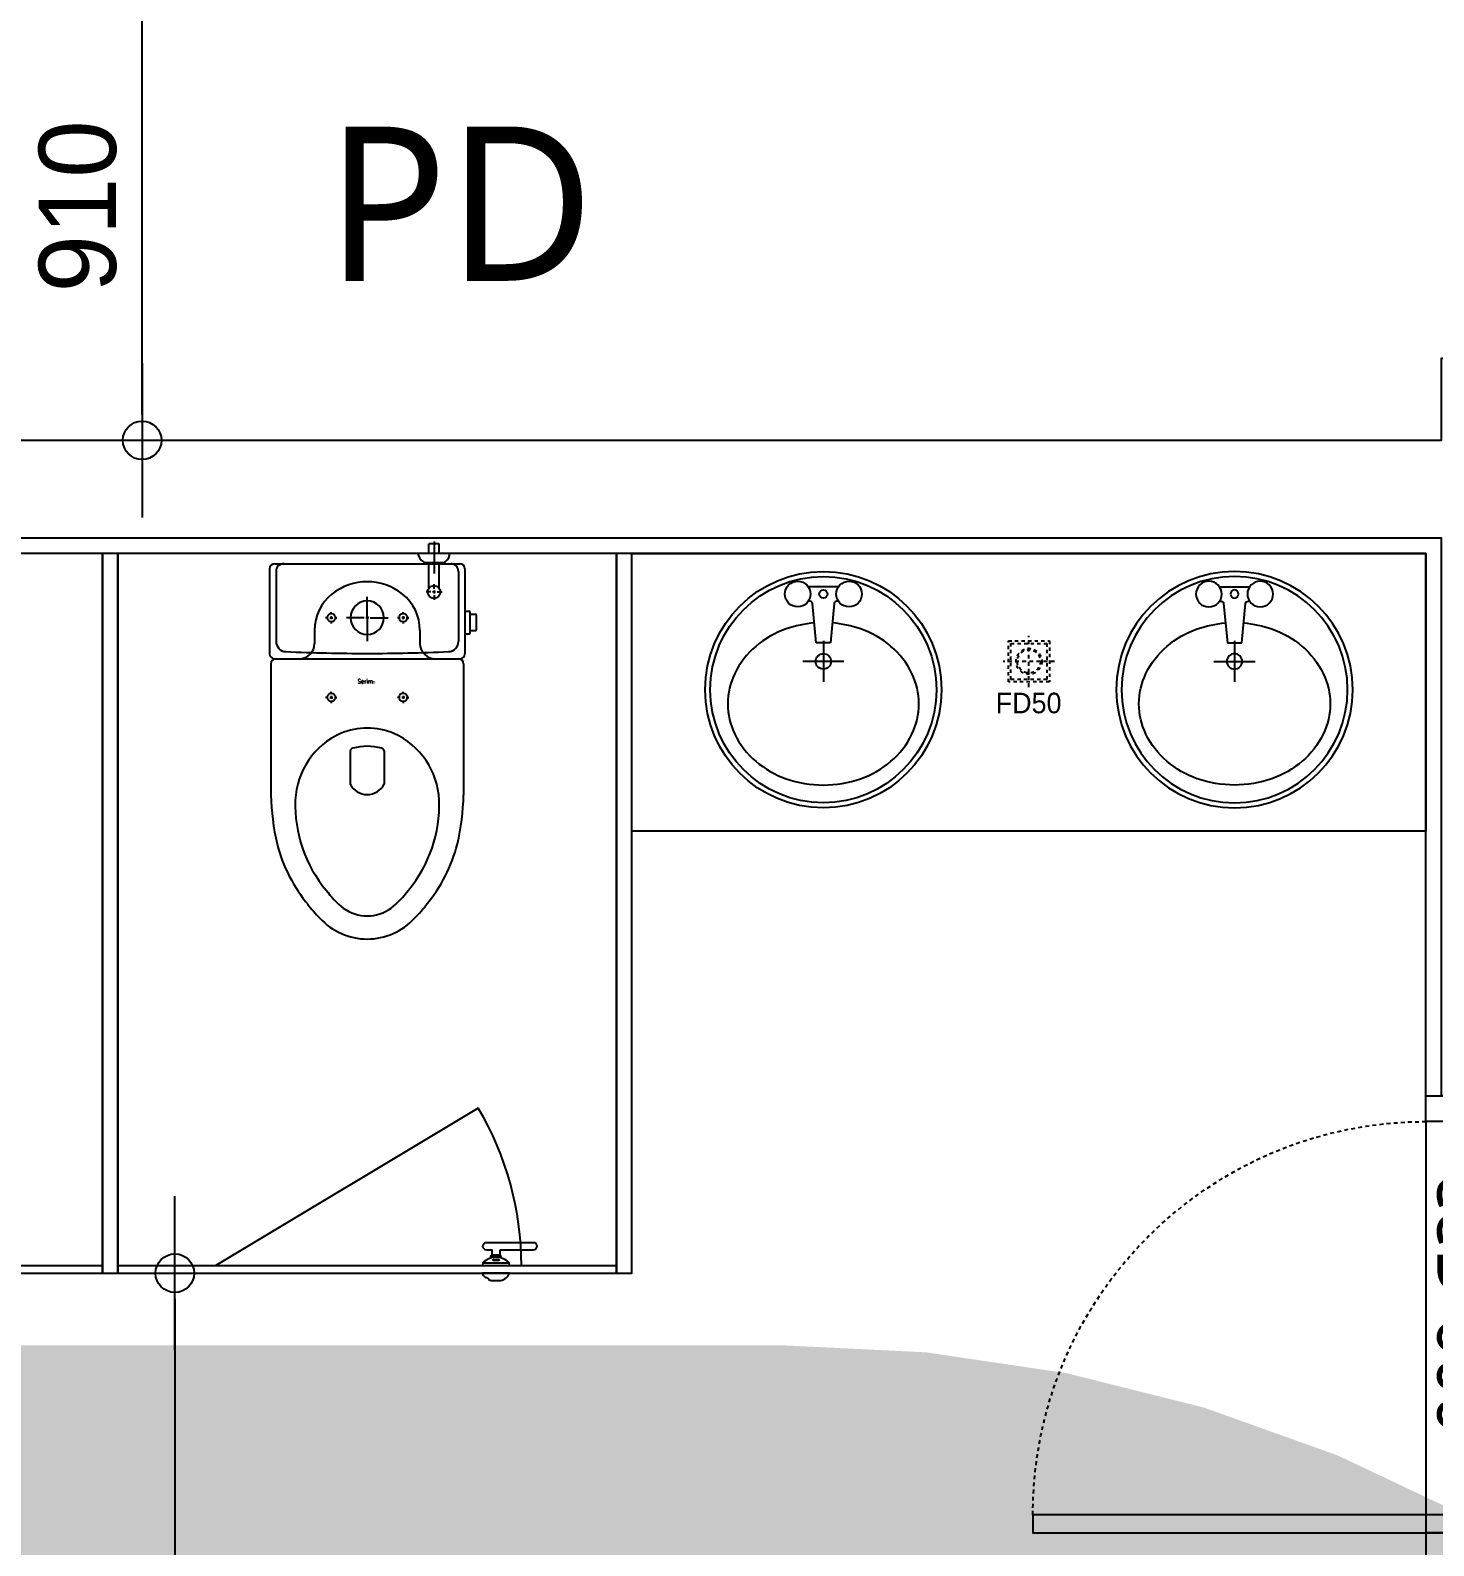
# Model space of a CAD drawing. Header units: millimetres. Extents: x 13515 to 183937, y -33900 to -660.
# Drawn here: x 60169.59 to 60212.33, y -20642.94 to -20596.81 of the extents above; entities that cross this region are included whole.
import ezdxf

# ---------------------------------------------------------------- set-up
doc = ezdxf.new("R2010")
doc.units = ezdxf.units.MM
doc.header["$LTSCALE"] = 100
doc.header["$MEASUREMENT"] = 0
doc.header["$PDSIZE"] = -10
for name, pattern in [('-HID', [2.5, 1.5, -1]), ('HID', [2.5, 1.5, -1]), ('HIDDEN', [2, 1, -1])]:
    doc.linetypes.add(name, pattern=pattern)
doc.layers.get('0').update_dxf_attribs({"linetype": 'CONTINUOUS'})
doc.layers.get('Defpoints').update_dxf_attribs({"color": 171, "linetype": 'CONTINUOUS'})
for name, color, linetype in [('254', 254, 'CONTINUOUS'), ('DOOR', 4, 'CONTINUOUS'), ('DOOR(OPEN ELE)', 5, 'CONTINUOUS'), ('ELE9', 9, 'CONTINUOUS'), ('LED', 7, 'CONTINUOUS'), ('TOI', 12, 'CONTINUOUS')]:
    doc.layers.add(name, color=color, linetype=linetype)
doc.styles.add('CGS', font='cgse', dxfattribs={"bigfont": 'cgs'})
doc.styles.add('DIM', font='txt.shx', dxfattribs={"height": 30})
doc.styles.add('SID', font='')
doc.styles.add('나눔바른고딕', font='NanumBarunGothic.ttf')
doc.styles.get('SID').set_extended_font_data('Dotum')
doc.dimstyles.new('NDIM 1200', dxfattribs={"dimscale": 75, "dimtxt": 3, "dimasz": 1, "dimexe": 2, "dimexo": 2, "dimgap": 1, "dimtad": 1, "dimdec": 0, "dimdsep": 46, "dimtxsty": 'CGS', "dimblk": 'DOT0', "dimcen": 1, "dimdle": 8, "dimclrd": 256, "dimclre": 256, "dimclrt": 256, "dimadec": 0, "dimazin": 0, "dimtfac": 1, "dimtdec": 0, "dimtix": 1, "dimtmove": 2, "dimatfit": 3, "dimldrblk": 'DOT0', "dimfxl": 1, "dimtolj": 1, "dimtzin": 0, "dimlwd": -1, "dimlwe": -1, "dimarcsym": 0})

# ---------------------------------------------------------------- blocks, each defined once
blk = doc.blocks.new('A$C3F015CE3')
at = {"layer": 'TOI'}
for p, q in [((354.7514891564497, 749.9977809516713), (354.7514891564497, 768.6095262123273)), ((375.2514891564497, 768.6095262123273), (354.7514891564497, 768.6095262123273)), ((365.0014891564497, 773.2045302679762), (365.0014891564497, 710.8815278327093)), ((375.2514891564497, 749.9977809516713), (375.2514891564497, 768.6095262123273)), ((335.0014891564497, 745.9977809516713), (335.0014891564497, 749.9977809516713)), ((395.0014891564497, 745.9977809516713), (395.0014891564497, 749.9977809516713)), ((45.00148915644968, 719.9977809516713), (45.00148915644968, 554.9977809516713)), ((55.00148915644968, 729.9977809516713), (415.0014891564497, 729.9977809516713)), ((57.50148915644968, 714.9977809516713), (57.50148915644968, 578.9687360217794)), ((382.6148810252198, 731.9977809516713), (347.3880972914049, 731.9977809516713)), ((354.7514891564497, 682.9938737479969), (354.7514891564497, 731.9977809516713)), ((375.2514891564497, 682.9938737479969), (375.2514891564497, 731.9977809516713)), ((412.5014891564497, 714.9977809516713), (412.5014891564497, 578.9687360217794)), ((425.0014891564497, 719.9977809516713), (425.0014891564497, 554.9977809516713)), ((365.0014891564497, 680.9977809516712), (365.0014891564497, 690.4977809516713)), ((365.0014891564497, 680.9977809516712), (365.0014891564497, 690.4977809516713)), ((365.0014891564497, 677.9977809516712), (365.0014891564497, 671.9977809516712)), ((365.0014891564497, 677.9977809516712), (365.0014891564497, 671.9977809516712)), ((235.0014891564497, 630.9977809516712), (235.0014891564497, 665.4977809516712)), ((235.0014891564497, 625.9977809516712), (235.0014891564497, 660.4977809516712)), ((359.0014891564497, 674.9977809516712), (349.5014891564497, 674.9977809516712)), ((359.0014891564497, 674.9977809516712), (349.5014891564497, 674.9977809516712)), ((368.0014891564497, 674.9977809516712), (362.0014891564497, 674.9977809516712)), ((368.0014891564497, 674.9977809516712), (362.0014891564497, 674.9977809516712)), ((365.0014891564497, 668.9977809516712), (365.0014891564497, 659.4977809516712)), ((365.0014891564497, 668.9977809516712), (365.0014891564497, 659.4977809516712)), ((371.0014891564497, 674.9977809516712), (380.5014891564497, 674.9977809516712)), ((371.0014891564497, 674.9977809516712), (380.5014891564497, 674.9977809516712)), ((159.0014891564497, 624.9977809516712), (154.0014891564497, 624.9977809516712)), ((162.0014891564497, 624.9977809516712), (168.0014891564496, 624.9977809516712)), ((165.0014891564496, 630.9977809516712), (165.0014891564496, 635.9977809516712)), ((165.0014891564496, 627.9977809516712), (165.0014891564496, 621.9977809516712)), ((165.0014891564496, 618.9977809516712), (165.0014891564496, 613.9977809516712)), ((171.0014891564497, 624.9977809516712), (176.0014891564497, 624.9977809516712)), ((229.0014891564497, 624.9977809516712), (194.5014891564497, 624.9977809516712)), ((238.0014891564497, 624.9977809516712), (232.0014891564497, 624.9977809516712)), ((235.0014891564497, 627.9977809516712), (235.0014891564497, 621.9977809516712)), ((235.0014891564497, 622.9977809516712), (235.0014891564497, 616.9977809516712)), ((235.0014891564497, 618.9977809516712), (235.0014891564497, 584.4977809516712)), ((241.0014891564497, 624.9977809516712), (275.5014891564497, 624.9977809516712)), ((299.0014891564497, 624.9977809516712), (294.0014891564497, 624.9977809516712)), ((308.0014891564497, 624.9977809516712), (302.0014891564497, 624.9977809516712)), ((305.0014891564497, 630.9977809516712), (305.0014891564497, 635.9977809516712)), ((305.0014891564497, 627.9977809516712), (305.0014891564497, 621.9977809516712)), ((305.0014891564497, 618.9977809516712), (305.0014891564497, 613.9977809516712)), ((311.0014891564497, 624.9977809516712), (316.0014891564497, 624.9977809516712)), ((425.0014891564497, 637.9074443532154), (433.4625161341973, 637.9074443532154)), ((435.4625161341973, 595.9074443532154), (435.4625161341973, 635.9074443532153)), ((435.4625161341973, 631.9074443532153), (445.770401520247, 631.9074443532153)), ((447.7704015202471, 601.9074443532153), (447.7704015202471, 629.9074443532154)), ((132.5014891564497, 600.6102759456262), (132.5014891564497, 574.9977809516712)), ((235.0014891564497, 613.9977809516712), (235.0014891564497, 579.4977809516712)), ((337.5014891564497, 600.6102759456262), (337.5014891564497, 574.9977809516712)), ((425.0014891564497, 593.9074443532153), (433.4625161341973, 593.9074443532153)), ((435.4625161341973, 599.9074443532154), (445.770401520247, 599.9074443532154)), ((47.50148915644968, 534.9977809516713), (47.50148915644968, 279.9977809516713)), ((52.50148915644968, 544.9977809516712), (417.5014891564497, 544.9977809516712)), ((55.00148915644968, 544.9977809516712), (415.0014891564497, 544.9977809516712)), ((422.5014891564497, 534.9977809516713), (422.5014891564497, 279.9977809516713)), ((165.0014891564496, 475.9977809516713), (165.0014891564496, 480.9977809516713)), ((165.0014891564496, 472.9977809516713), (165.0014891564496, 466.9977809516713)), ((305.0014891564497, 475.9977809516713), (305.0014891564497, 480.9977809516713)), ((305.0014891564497, 472.9977809516713), (305.0014891564497, 466.9977809516713)), ((159.0014891564497, 469.9977809516712), (154.0014891564497, 469.9977809516712)), ((162.0014891564497, 469.9977809516712), (168.0014891564496, 469.9977809516712)), ((165.0014891564496, 463.9977809516713), (165.0014891564496, 458.9977809516713)), ((171.0014891564497, 469.9977809516712), (176.0014891564497, 469.9977809516712)), ((299.0014891564497, 469.9977809516712), (294.0014891564497, 469.9977809516712)), ((308.0014891564497, 469.9977809516712), (302.0014891564497, 469.9977809516712)), ((305.0014891564497, 463.9977809516713), (305.0014891564497, 458.9977809516713)), ((311.0014891564497, 469.9977809516712), (316.0014891564497, 469.9977809516712)), ((202.0014891564497, 366.0223156353458), (202.0014891564497, 301.0223156353459)), ((268.0014891564497, 366.0223156353458), (268.0014891564497, 301.0223156353459))]:
    blk.add_line(p, q, dxfattribs=at)
for centre, radius in [((365.0014891564497, 674.9977809516712), 12.5), ((165.0014891564496, 624.9977809516712), 8), ((305.0014891564497, 624.9977809516712), 8), ((165.0014891564496, 469.9977809516712), 8), ((305.0014891564497, 469.9977809516712), 8)]:
    blk.add_circle(centre, radius, dxfattribs=at)
for centre, radius, start, end in [((352.3832196607837, 748.8968276595697), 17.62183381863815, 189.4690304787022, 253.533056038093), ((377.619758655841, 748.8968276595697), 17.62183381863815, 286.4669439619071, 350.5309695212976), ((55.00148915644968, 719.9977809516713), 10, 90, 180), ((72.5014891564497, 714.9977809516713), 15, 90, 180), ((397.5014891564497, 714.9977809516713), 15, 0, 90), ((415.0014891564497, 719.9977809516713), 10, 0, 90), ((235.0014891564497, 584.9977809516712), 110, 51.31781264161522, 128.6821873583847), ((222.5014891564497, 600.6102759456262), 90, 128.6821873583847, 180), ((235.0014891564497, 624.9977809516712), 32.5, 90, 270), ((235.0014891564497, 624.9977809516712), 32.5, 270, 90), ((247.5014891564497, 600.6102759456262), 90, 0, 51.31781264161522), ((433.4625161341973, 635.9074443532153), 2, 0, 90), ((445.770401520247, 629.9074443532154), 2, 0, 90), ((433.4625161341973, 595.9074443532154), 2, 270, 0), ((445.770401520247, 601.9074443532153), 2, 270, 0), ((77.5014891564497, 578.9687360217794), 20, 180, 267.4985166796124), ((102.5014891564496, 574.9977809516712), 30, 270, 0), ((367.5014891564497, 574.9977809516712), 30, 180, 270), ((392.5014891564497, 578.9687360217794), 20, 272.5014833203876, 0), ((55.00148915644968, 554.9977809516713), 10, 180, 270), ((57.50148915644968, 534.9977809516713), 10, 90, 180), ((233.7514891564497, 4155.557325373403), 3600, 267.4985166796124, 270.0198944204664), ((236.2514891564497, 4155.557325373403), 3600, 269.9801055795337, 272.5014833203876), ((412.5014891564497, 534.9977809516713), 10, 0, 90), ((415.0014891564497, 554.9977809516713), 10, 270, 0), ((244.8530454836436, 263.3261193921789), 150, 114.3360172553198, 177.4507721100232), ((235.0014891564497, 269.9977809516713), 140, 68.21321062915123, 111.7867893708487), ((225.1499328367063, 263.3261193921789), 150, 2.54922788997678, 65.66398274468014), ((207.0014891564497, 366.0223156353458), 5, 90, 180), ((235.0014891564497, 274.405238843523), 100.5925421086185, 73.83820871092685, 106.1617912890731), ((263.0014891564497, 366.0223156353458), 5, 0, 90), ((235.0014891564497, 318.2473156331107), 37.22500000000017, 207.5631945752427, 332.4368054247573), ((547.2718943223007, 295.1484284913167), 500, 181.7364021174272, 192.7267302010877), ((354.8561352431425, 261.3050881801173), 260, 178.0840483056947, 219.7652405354084), ((115.1468430734821, 261.3050881801173), 260, 320.2347594645917, 1.915951694305257), ((-77.26891600567616, 295.1484284913167), 500, 347.2732697989122, 358.2635978825729), ((354.8561352431425, 261.3050881801173), 305, 194.4886309687568, 219.7652405354084), ((115.1468430734821, 261.3050881801173), 305, 320.2347594645917, 345.5113690312431), ((315.3874830841669, 214.4813905088231), 200, 216.6852019265159, 230.5715267365678), ((154.6154952324577, 214.4813905088231), 200, 309.4284732634323, 323.314798073484), ((315.3874830841669, 214.4813905088231), 245, 216.6852019265159, 225.2345284122738), ((235.0014891564497, 124.9977809516713), 80, 234.3409123136243, 305.6590876863757), ((154.6154952324577, 214.4813905088231), 245, 314.7654715877262, 323.314798073484), ((235.0014891564497, 124.9977809516713), 125, 222.5102273789687, 317.4897726210313)]:
    blk.add_arc(centre, radius, start, end, dxfattribs=at)
at = {"layer": 'TOI', "style": 'DIM'}
for s, height, p in [('S', 8, (216.2316228687414, 497.1991299716755)), ('erim', 8, (222.7046053275117, 497.1991299716755)), ('㉿', 4, (246.0110692061135, 497.1991299716755))]:
    blk.add_text(s, height=height, dxfattribs=at).set_placement(p)
blk = doc.blocks.new('A$C70181699')
at = {"layer": 'TOI', "linetype": '-HID', "ltscale": 0.05}
for p, q in [((67.3991059330292, 59.74353599210735), (67.3991059330292, 159.7435359921073)), ((117.3991059330292, 109.7435359921073), (17.39910593302919, 109.7435359921073))]:
    blk.add_line(p, q, dxfattribs=at)
at = {"layer": 'TOI', "linetype": '-HID', "ltscale": 0.01}
for points in [[(107.3991059330292, 69.74353599210735), (27.39910593302921, 69.74353599210735), (27.39910593302921, 149.7435359921073), (107.3991059330292, 149.7435359921073)], [(102.3991059330292, 74.74353599210734), (32.39910593302921, 74.74353599210734), (32.39910593302921, 144.7435359921073), (102.3991059330292, 144.7435359921073)]]:
    blk.add_lwpolyline(points, close=True, dxfattribs=at)
for radius in [25, 22.5]:
    blk.add_circle((67.3991059330292, 109.7435359921073), radius, dxfattribs=at)
at = {"layer": 'Defpoints', "style": 'SID'}
blk.add_text('FD50', height=40, dxfattribs=at).set_placement((2.767347004497423, 8.87179298244882))
blk = doc.blocks.new('A$C154D126E')
at = {"layer": 'TOI'}
for p, q in [((259.2868007794022, 429.9971850588917), (200.7114311307669, 429.9971850588917)), ((203.8049015142024, 401.9971850588917), (200.7114311307669, 401.9971850588917)), ((215.9991159550846, 320.9971850588918), (208.7827856205404, 397.4669401422143)), ((251.2154462896287, 397.4669401422143), (243.9991159550846, 320.9971850588918)), ((259.2868007794022, 401.9971850588917), (256.1933303959668, 401.9971850588917)), ((229.9991159550846, 324.9971850588918), (229.9991159550846, 244.9971850588918)), ((243.9991159550846, 320.9971850588918), (215.9991159550846, 320.9971850588918)), ((269.9991159550846, 284.9971850588918), (189.9991159550845, 284.9971850588918))]:
    blk.add_line(p, q, dxfattribs=at)
for centre, radius in [((229.9991159550846, 229.9971850588918), 230), ((229.9991159550846, 229.9971850588918), 220), ((179.9991159550845, 415.9971850588918), 25), ((229.9991159550846, 415.9971850588918), 8), ((279.9991159550846, 415.9971850588918), 25), ((229.9991159550846, 284.9971850588918), 15)]:
    blk.add_circle(centre, radius, dxfattribs=at)
for centre, radius, start, end in [((203.8049015142024, 396.9971850588918), 5, 5.390947455790239, 90), ((256.1933303959668, 396.9971850588918), 5, 90, 174.6090525442096), ((229.9991159588099, 142.0820466093719), 218.4151384503326, 94.63774222463242, 109.384871601391), ((229.9991159513593, 142.082046624273), 218.4151384346173, 70.61512839860897, 85.36225777536758), ((219.602595821023, 171.6294649913907), 187.0920229596685, 109.384871601391, 130.3466484062815), ((240.3956360854209, 171.6294649802148), 187.092022970594, 49.6533515937185, 70.61512839860897), ((203.6120626926422, 190.4537634849548), 162.3928050883742, 130.3466484062815, 154.0052810763683), ((256.3861692175269, 190.4537634849548), 162.3928050873422, 25.99471892363166, 49.6533515937185), ((178.913611665368, 202.4971850551665), 134.9144957102835, 154.0052810763683, 180), ((281.084620244801, 202.4971850551665), 134.9144957105304, 0, 25.99471892363166), ((178.913611665368, 202.4971850626171), 134.9144957105304, 180, 205.9947189236317), ((281.084620244801, 202.4971850626171), 134.9144957102835, 334.0052810763684, 0), ((203.6120626926422, 214.5406066328287), 162.3928050873422, 205.9947189236317, 229.6533515937185), ((256.3861692175269, 214.5406066328287), 162.3928050883742, 310.3466484062815, 334.0052810763684), ((219.602595821023, 233.3649051263928), 187.0920229600517, 229.6533515937185, 250.615128398609), ((240.3956360854209, 233.3649051375687), 187.0920229705979, 289.3848716013912, 310.3466484062815), ((229.9991159550846, 262.9123235121369), 218.4151384532452, 250.615128398609, 270), ((229.9991159513593, 262.9123235009611), 218.4151384420679, 270, 289.3848716013912)]:
    blk.add_arc(centre, radius, start, end, dxfattribs=at)
blk = doc.blocks.new('DOT0')
blk.add_line((-3, 0), (3, 0))
at = {"color": 6}
blk.add_circle((0, 0), 0.75, dxfattribs=at)
blk = doc.blocks.new('*D148')
at = {"layer": 'Defpoints', "color": 0, "ltscale": 0.1, "transparency": 16777216}
for p in [(37341812.48877071, 551571.3375616143), (37341613.91327209, 549871.3375614098), (37341815.40900032, 549871.3375614098)]:
    blk.add_point(p, dxfattribs=at)
at = {"layer": 'ELE9', "ltscale": 0.1, "transparency": 16777216}
for p, q in [((37341912.48877071, 551571.3375616143), (37341915.40900032, 551571.3375616143)), ((37341815.40900032, 551521.3375616143), (37341815.40900032, 549921.3375614098)), ((37341713.91327209, 549871.3375614098), (37341915.40900032, 549871.3375614098))]:
    blk.add_line(p, q, dxfattribs=at)
at = {"layer": 'ELE9', "ltscale": 0.1, "transparency": 16777216, "xscale": 50, "yscale": 50, "zscale": 50}
for p, rotation in [((37341815.40900032, 551571.3375616143), 90), ((37341815.40900032, 549871.3375614098), 270)]:
    blk.add_blockref('DOT0', p, dxfattribs=dict(at, rotation=rotation))
at = {"layer": 'ELE9', "ltscale": 0.1, "transparency": 16777216, "insert": (37341690.40900032, 550721.337561518), "char_height": 150, "attachment_point": 5, "rotation": 90, "style": 'CGS'}
blk.add_mtext('\\A1;1700', dxfattribs=at)
blk = doc.blocks.new('*D151')
at = {"layer": 'Defpoints', "color": 0, "ltscale": 0.1, "transparency": 16777216}
for p in [(37341751.79553492, 554101.3375612814), (37341751.79553677, 554101.3375612814), (37341751.79553492, 553191.3375615745)]:
    blk.add_point(p, dxfattribs=at)
at = {"layer": 'ELE9', "ltscale": 0.1, "transparency": 16777216}
for p, q in [((37341851.79553492, 554101.3375612814), (37341851.79553677, 554101.3375612814)), ((37341751.79553677, 553241.3375615745), (37341751.79553677, 554051.3375612814)), ((37341851.79553492, 553191.3375615745), (37341851.79553677, 553191.3375615745))]:
    blk.add_line(p, q, dxfattribs=at)
at = {"layer": 'ELE9', "ltscale": 0.1, "transparency": 16777216, "xscale": 50, "yscale": 50, "zscale": 50}
for p, rotation in [((37341751.79553677, 554101.3375612814), 90), ((37341751.79553677, 553191.3375615745), 270)]:
    blk.add_blockref('DOT0', p, dxfattribs=dict(at, rotation=rotation))
at = {"layer": 'ELE9', "ltscale": 0.1, "transparency": 16777216, "insert": (37341626.79553677, 553646.3375614339), "char_height": 150, "attachment_point": 5, "rotation": 90, "style": 'CGS'}
blk.add_mtext('\\A1;910', dxfattribs=at)
blk = doc.blocks.new('A$C6222c99a')
at = {"layer": 'DOOR'}
for points in [[(814.9975528782232, 933.1939163124189), (849.9975528782232, 933.1939163124189), (849.9975528782232, 105.693916442804), (814.9975528782232, 105.693916442804)], [(-0.0024471217766404, 18.19391657691449), (49.99755287822336, 18.19391657691449), (49.99755287822336, 168.1939163124189), (-0.0024471217766404, 168.1939163124189)], [(899.9975528782232, 18.19391657691449), (849.9975528782232, 18.19391657691449), (849.9975528782232, 168.1939163124189), (899.9975528782232, 168.1939163124189)]]:
    blk.add_lwpolyline(points, close=True, dxfattribs=at)
at = {"layer": 'DOOR(OPEN ELE)', "linetype": 'HID', "ltscale": 0.05}
blk.add_arc((814.9975528782232, 168.1939163124189), 765, 90, 180, dxfattribs=at)
at = {"layer": 'Defpoints', "style": '나눔바른고딕'}
blk.add_text('SSD-900', height=100, dxfattribs=at).set_placement((153.3784111915156, 46.15318846423177))
blk = doc.blocks.new('B2FF')
at = {"layer": 'ELE9', "ltscale": 0.1}
for p, q in [((37342405.67889142, 551892.5766060695), (37341894.850639, 551586.3375616267)), ((37342450.29431054, 551604.8375616118), (37342430.29431053, 551604.8375616118)), ((37342500.41931053, 551616.3375616267), (37342447.79431054, 551616.3375616267)), ((37342447.79431054, 551616.3375616267), (37342447.79431054, 551606.3375616192)), ((37342447.79431054, 551606.3375616192), (37342450.29431054, 551604.8375616118)), ((37342450.29431054, 551603.3375616192), (37342450.29431054, 551600.8810485199)), ((37342414.79431054, 551591.3375616118), (37342465.79431054, 551591.3375616118))]:
    blk.add_line(p, q, dxfattribs=at)
for points in [[(37346479.71605587, 554101.3375609826), (37339564.71605586, 554101.3375614196), (37339564.71605586, 553191.3375615745), (37344279.71605586, 553191.3375615745), (37344279.71605586, 553351.3375612011), (37344469.71605586, 553351.3375612011), (37344469.71605586, 551916.3375615743), (37344279.71605586, 551916.3375615743), (37344279.71605587, 553001.3375615745), (37339564.71605586, 553001.3375615745), (37339564.71605586, 551496.3375615744), (37339374.71605586, 551496.3375615744), (37339374.71605586, 554291.3375612127), (37340484.71605586, 554291.3375611893), (37340484.71605588, 555506.3375615824), (37339374.71605588, 555506.3375615826), (37339374.71605586, 556246.3375613287), (37339564.71605586, 556246.3375613287), (37339564.71605587, 555696.3375615826), (37340674.71605588, 555696.3375615826), (37340674.71605586, 554291.3375612623), (37346479.71605586, 554291.3375611397), (37346479.71605587, 554096.3375608218)], [(37344249.71605587, 551916.3375615743), (37344249.71605587, 552971.3375615745), (37339594.71605586, 552971.3375615745), (37339594.71605586, 551466.337561575), (37339495.71605586, 551466.337561575)], [(37344249.71605587, 551866.3375615743), (37344249.71605587, 551066.3375615743)]]:
    blk.add_lwpolyline(points, dxfattribs=at)
for points in [[(37340704.71605587, 552971.3375616639), (37340704.71605587, 551586.3375616639), (37341674.71605588, 551586.3375616192), (37341674.71605588, 552971.3375616192)], [(37340704.71605587, 552971.3375616639), (37340704.71605587, 551571.3375616639), (37341674.71605588, 551571.3375616192), (37341674.71605588, 552971.3375616192)], [(37341674.71605588, 551571.3375616192), (37341704.71605587, 551571.3375616192), (37341704.71605587, 552971.3375616192), (37341674.71605588, 552971.3375616192)], [(37341704.71605587, 552971.3375616192), (37341704.71605587, 551586.3375616192), (37342674.71605588, 551586.3375615745), (37342674.71605588, 552971.3375615745)], [(37341704.71605587, 552971.3375616192), (37341704.71605587, 551571.3375616192), (37342674.71605588, 551571.3375615745), (37342674.71605588, 552971.3375615745)], [(37342674.71605588, 551571.3375615745), (37342704.71605587, 551571.3375615745), (37342704.71605587, 552971.3375615745), (37342674.71605588, 552971.3375615745)], [(37344249.71605587, 552431.3375615857), (37342704.71605586, 552431.3375615857), (37342704.71605587, 552971.3375615745), (37344249.71605587, 552971.3375615745)]]:
    blk.add_lwpolyline(points, close=True, dxfattribs=at)
blk.add_lwpolyline([(37342430.29431053, 551600.8810485199), (37342430.29431053, 551603.3375616192), (37342450.29431054, 551603.3375616192), (37342430.29431053, 551603.3375616192), (37342430.29431053, 551604.8375616118), (37342432.79431053, 551606.3375616192), (37342447.79431054, 551606.3375616192), (37342432.79431053, 551606.3375616192), (37342432.79431053, 551616.3375616267), (37342422.29431054, 551616.3375616267, -0.9999999999999998), (37342422.29431054, 551631.3375616118), (37342512.29431054, 551631.3375616118, -0.9999999999999998), (37342512.29431054, 551616.3375616267), (37342499.79431054, 551616.3375616267)], format="xyb", dxfattribs=at)
for points in [[(37342466.79431054, 551586.3375616118), (37342465.79431054, 551591.3375616118, 0.4313725490196005), (37342414.79431054, 551591.3375616118), (37342413.79431054, 551586.3375616118)], [(37342413.79431054, 551571.3375616192, 0.1064448704441002), (37342419.51221833, 551563.1908235371, -0.2961171457058216), (37342427.1388936, 551558.4548688352, 0.0430356459177163), (37342431.04431053, 551557.3375616118), (37342449.54431054, 551557.3375616118, 0.2495660521492891), (37342466.79431054, 551571.3375616192)]]:
    blk.add_lwpolyline(points, format="xyb", close=True, dxfattribs=at)
blk.add_arc((37341889.71605588, 551586.3375616267), 600, 0, 30.69037154854846, dxfattribs=at)
blk.add_ellipse((37342440.29431053, 551597.067215149), major_axis=(6.499999999999997, -8.77990596937083e-12), ratio=0.1930084877308087, dxfattribs=at)
for name, p in [('A$C3F015CE3', (37341954.71456672, 552221.3397806704)), ('A$C154D126E', (37342847.21693991, 552476.3403765268)), ('A$C70181699', (37343409.81694993, 552651.5940255926))]:
    blk.add_blockref(name, p, dxfattribs=at)
at = {"layer": 'ELE9', "ltscale": 0.1, "xscale": -1}
blk.add_blockref('A$C154D126E', (37344107.21517183, 552476.3403765268), dxfattribs=at)
at = {"layer": 'ELE9', "ltscale": 0.1, "xscale": -1, "rotation": 90}
blk.add_blockref('A$C6222c99a', (37344417.90997218, 551916.3351144525), dxfattribs=at)
at = {"layer": 'ELE9', "ltscale": 0.1, "style": '나눔바른고딕'}
blk.add_text('PD', height=300, dxfattribs=at).set_placement((37342109.76559832, 553501.5127656248))
at = {"layer": 'ELE9', "ltscale": 0.1}
for base, p1, p2, picture, middle in [((37341751.79553677, 554101.3375612814), (37341751.79553492, 553191.3375615745), (37341751.79553492, 554101.3375612814), '*D151', (37341626.79553677, 553646.3375614339)), ((37341815.40900032, 549871.3375614098), (37341812.48877071, 551571.3375616143), (37341613.91327209, 549871.3375614098), '*D148', (37341690.40900032, 550721.337561518))]:
    dim = blk.add_linear_dim(base=base, p1=p1, p2=p2, angle=90, dimstyle='NDIM 1200', override={"dimscale": 50, "dimclrd": 256, "dimclre": 256, "dimclrt": 256}, dxfattribs=at)
    dim.commit()
    dim.dimension.update_dxf_attribs({"geometry": picture, "text_midpoint": middle})

msp = doc.modelspace()

# ---------------------------------------------------------------- hatches: boundary and pattern name
at = {"layer": '254', "ltscale": 10000}
h = msp.add_hatch(color=256, dxfattribs=at)
h.dxf.hatch_style = 1
edge = h.paths.add_edge_path()
edge.add_arc((60080.01473127288, -20680.84569566387), 40, 90, 180)
edge.add_line((60040.01473127288, -20680.84569566387), (60040.01473127288, -20739.18136879147))
edge.add_arc((60080.01473127288, -20739.18136879147), 40, 180, 270)
edge.add_line((60080.01473127288, -20779.18136879147), (60192.57015130736, -20779.18136879147))
edge.add_arc((60192.57015130736, -20739.18136879147), 40, 270, 360)
edge.add_line((60232.57015130736, -20739.18136879147), (60232.57015130736, -20680.84569566387))
edge.add_arc((60192.57015130736, -20680.84569566387), 40, 0, 90)
edge.add_line((60192.57015130736, -20640.84569566387), (60080.01473127288, -20640.84569566387))

# ---------------------------------------------------------------- next in the draw order: block references
at = {"xscale": 0.01565177005511743, "yscale": 0.01565177005511743, "zscale": 0.01565177005511743}
msp.add_blockref('B2FF', (-524291.5122214594, -29267.71507409108), dxfattribs=at)

# ---------------------------------------------------------------- next in the draw order: linework, layer by layer
at = {"layer": 'LED', "color": 6, "linetype": 'HIDDEN', "ltscale": 0.3, "const_width": 7.999999999999995}
msp.add_lwpolyline([(60080.01473127288, -20640.84569566387, 0.414213562373095), (60040.01473127288, -20680.84569566387), (60040.01473127288, -20739.18136879147, 0.414213562373095), (60080.01473127288, -20779.18136879147), (60192.57015130736, -20779.18136879147, 0.414213562373095), (60232.57015130736, -20739.18136879147), (60232.57015130736, -20680.84569566387, 0.414213562373095), (60192.57015130736, -20640.84569566387)], format="xyb", close=True, dxfattribs=at)

doc.saveas('drawing.dxf')
